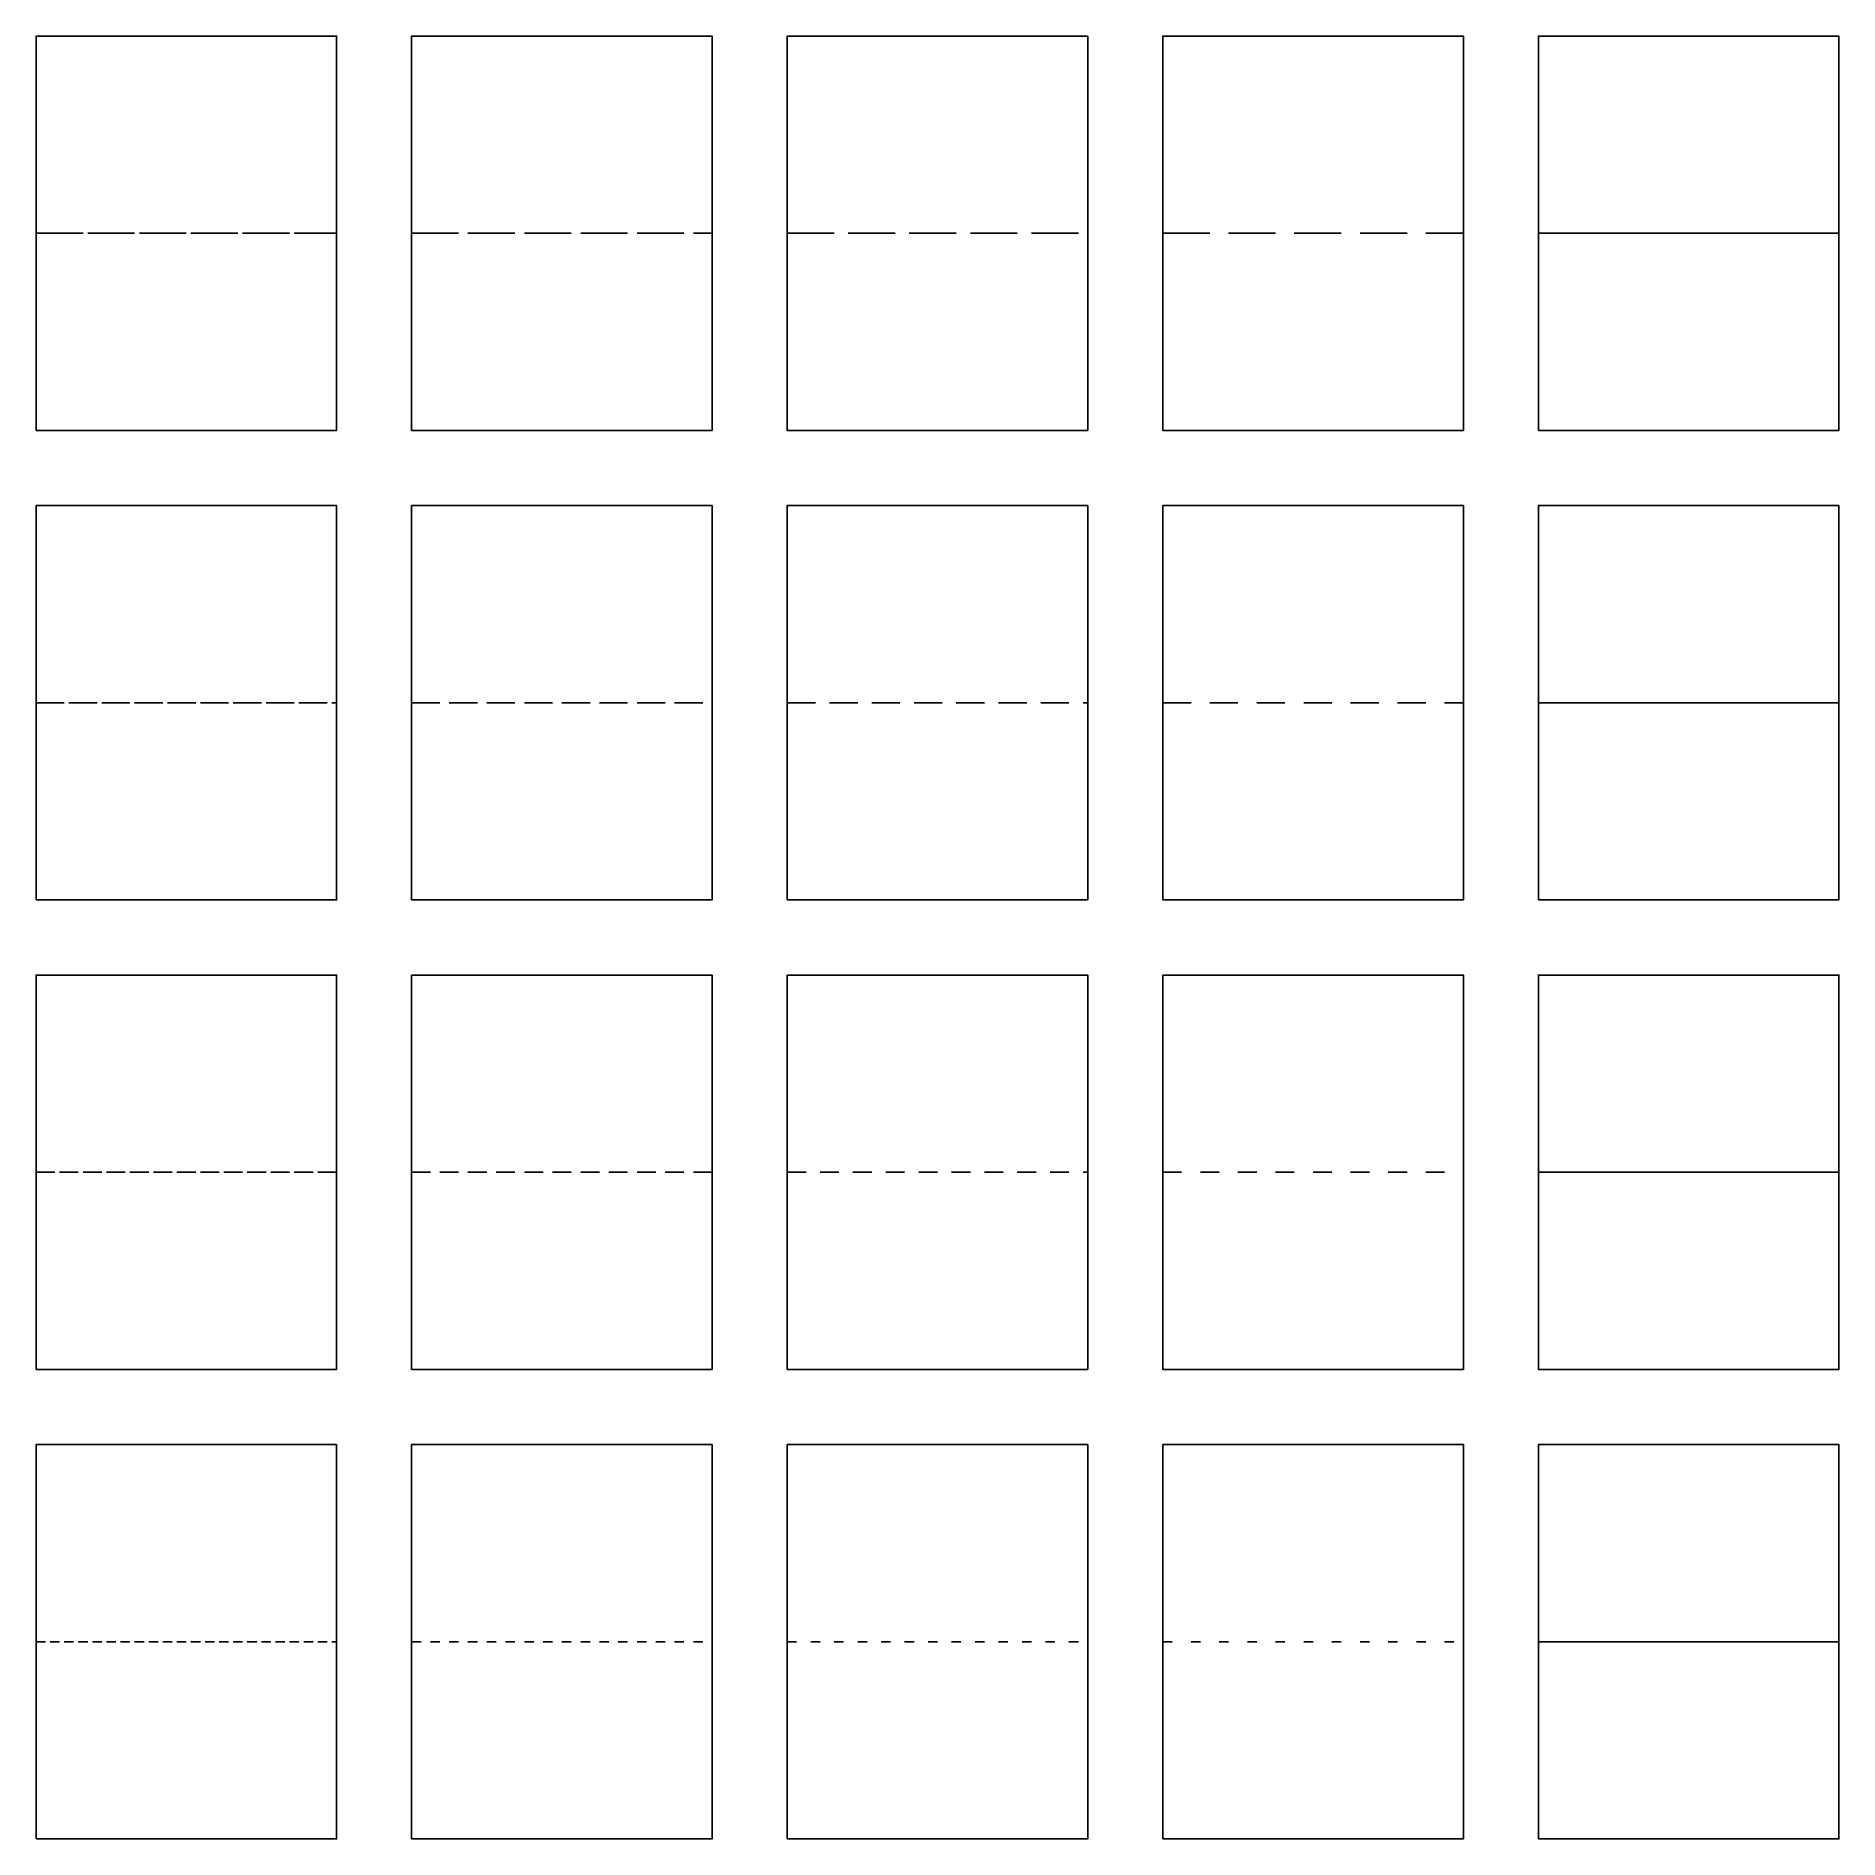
# Model space of a CAD drawing. Header units: metres. Extents: x 26 to 218, y 30 to 222.
import ezdxf

# ---------------------------------------------------------------- set-up
doc = ezdxf.new("R2010")
doc.units = ezdxf.units.M

msp = doc.modelspace()

# ---------------------------------------------------------------- linework, layer by layer
at = {"layer": 'CUT'}
for points in [[(26, 180), (58, 180), (58, 222), (26, 222)], [(66, 180), (98, 180), (98, 222), (66, 222)], [(106, 180), (138, 180), (138, 222), (106, 222)], [(146, 180), (178, 180), (178, 222), (146, 222)], [(186, 180), (218, 180), (218, 222), (186, 222)], [(26, 130), (58, 130), (58, 172), (26, 172)], [(66, 130), (98, 130), (98, 172), (66, 172)], [(106, 130), (138, 130), (138, 172), (106, 172)], [(146, 130), (178, 130), (178, 172), (146, 172)], [(186, 130), (218, 130), (218, 172), (186, 172)], [(26, 80), (58, 80), (58, 122), (26, 122)], [(66, 80), (98, 80), (98, 122), (66, 122)], [(106, 80), (138, 80), (138, 122), (106, 122)], [(146, 80), (178, 80), (178, 122), (146, 122)], [(186, 80), (218, 80), (218, 122), (186, 122)], [(26, 30), (58, 30), (58, 72), (26, 72)], [(66, 30), (98, 30), (98, 72), (66, 72)], [(106, 30), (138, 30), (138, 72), (106, 72)], [(146, 30), (178, 30), (178, 72), (146, 72)], [(186, 30), (218, 30), (218, 72), (186, 72)]]:
    msp.add_lwpolyline(points, close=True, dxfattribs=at)
at = {"layer": 'SCORE'}
for p, q in [((26, 201), (31, 201)), ((31.5, 201), (36.5, 201)), ((37, 201), (42, 201)), ((42.5, 201), (47.5, 201)), ((48, 201), (53, 201)), ((53.5, 201), (58, 201)), ((66, 201), (71, 201)), ((72, 201), (77, 201)), ((78, 201), (83, 201)), ((84, 201), (89, 201)), ((90, 201), (95, 201)), ((96, 201), (98, 201)), ((106, 201), (111, 201)), ((112.5, 201), (117.5, 201)), ((119, 201), (124, 201)), ((125.5, 201), (130.5, 201)), ((132, 201), (137, 201)), ((146, 201), (151, 201)), ((153, 201), (158, 201)), ((160, 201), (165, 201)), ((167, 201), (172, 201)), ((174, 201), (178, 201)), ((186, 201), (218, 201)), ((26, 151), (29, 151)), ((29.5, 151), (32.5, 151)), ((33, 151), (36, 151)), ((36.5, 151), (39.5, 151)), ((40, 151), (43, 151)), ((43.5, 151), (46.5, 151)), ((47, 151), (50, 151)), ((50.5, 151), (53.5, 151)), ((54, 151), (57, 151)), ((57.5, 151), (58, 151)), ((66, 151), (69, 151)), ((70, 151), (73, 151)), ((74, 151), (77, 151)), ((78, 151), (81, 151)), ((82, 151), (85, 151)), ((86, 151), (89, 151)), ((90, 151), (93, 151)), ((94, 151), (97, 151)), ((106, 151), (109, 151)), ((110.5, 151), (113.5, 151)), ((115, 151), (118, 151)), ((119.5, 151), (122.5, 151)), ((124, 151), (127, 151)), ((128.5, 151), (131.5, 151)), ((133, 151), (136, 151)), ((137.5, 151), (138, 151)), ((146, 151), (149, 151)), ((151, 151), (154, 151)), ((156, 151), (159, 151)), ((161, 151), (164, 151)), ((166, 151), (169, 151)), ((171, 151), (174, 151)), ((176, 151), (178, 151)), ((186, 151), (218, 151)), ((26, 101), (28, 101)), ((28.5, 101), (30.5, 101)), ((31, 101), (33, 101)), ((33.5, 101), (35.5, 101)), ((36, 101), (38, 101)), ((38.5, 101), (40.5, 101)), ((41, 101), (43, 101)), ((43.5, 101), (45.5, 101)), ((46, 101), (48, 101)), ((48.5, 101), (50.5, 101)), ((51, 101), (53, 101)), ((53.5, 101), (55.5, 101)), ((56, 101), (58, 101)), ((66, 101), (68, 101)), ((69, 101), (71, 101)), ((72, 101), (74, 101)), ((75, 101), (77, 101)), ((78, 101), (80, 101)), ((81, 101), (83, 101)), ((84, 101), (86, 101)), ((87, 101), (89, 101)), ((90, 101), (92, 101)), ((93, 101), (95, 101)), ((96, 101), (98, 101)), ((106, 101), (108, 101)), ((109.5, 101), (111.5, 101)), ((113, 101), (115, 101)), ((116.5, 101), (118.5, 101)), ((120, 101), (122, 101)), ((123.5, 101), (125.5, 101)), ((127, 101), (129, 101)), ((130.5, 101), (132.5, 101)), ((134, 101), (136, 101)), ((137.5, 101), (138, 101)), ((146, 101), (148, 101)), ((150, 101), (152, 101)), ((154, 101), (156, 101)), ((158, 101), (160, 101)), ((162, 101), (164, 101)), ((166, 101), (168, 101)), ((170, 101), (172, 101)), ((174, 101), (176, 101)), ((186, 101), (218, 101)), ((26, 51), (27, 51)), ((27.5, 51), (28.5, 51)), ((29, 51), (30, 51)), ((30.5, 51), (31.5, 51)), ((32, 51), (33, 51)), ((33.5, 51), (34.5, 51)), ((35, 51), (36, 51)), ((36.5, 51), (37.5, 51)), ((38, 51), (39, 51)), ((39.5, 51), (40.5, 51)), ((41, 51), (42, 51)), ((42.5, 51), (43.5, 51)), ((44, 51), (45, 51)), ((45.5, 51), (46.5, 51)), ((47, 51), (48, 51)), ((48.5, 51), (49.5, 51)), ((50, 51), (51, 51)), ((51.5, 51), (52.5, 51)), ((53, 51), (54, 51)), ((54.5, 51), (55.5, 51)), ((56, 51), (57, 51)), ((57.5, 51), (58, 51)), ((66, 51), (67, 51)), ((68, 51), (69, 51)), ((70, 51), (71, 51)), ((72, 51), (73, 51)), ((74, 51), (75, 51)), ((76, 51), (77, 51)), ((78, 51), (79, 51)), ((80, 51), (81, 51)), ((82, 51), (83, 51)), ((84, 51), (85, 51)), ((86, 51), (87, 51)), ((88, 51), (89, 51)), ((90, 51), (91, 51)), ((92, 51), (93, 51)), ((94, 51), (95, 51)), ((96, 51), (97, 51)), ((106, 51), (107, 51)), ((108.5, 51), (109.5, 51)), ((111, 51), (112, 51)), ((113.5, 51), (114.5, 51)), ((116, 51), (117, 51)), ((118.5, 51), (119.5, 51)), ((121, 51), (122, 51)), ((123.5, 51), (124.5, 51)), ((126, 51), (127, 51)), ((128.5, 51), (129.5, 51)), ((131, 51), (132, 51)), ((133.5, 51), (134.5, 51)), ((136, 51), (137, 51)), ((146, 51), (147, 51)), ((149, 51), (150, 51)), ((152, 51), (153, 51)), ((155, 51), (156, 51)), ((158, 51), (159, 51)), ((161, 51), (162, 51)), ((164, 51), (165, 51)), ((167, 51), (168, 51)), ((170, 51), (171, 51)), ((173, 51), (174, 51)), ((176, 51), (177, 51)), ((186, 51), (218, 51))]:
    msp.add_line(p, q, dxfattribs=at)

doc.saveas('drawing.dxf')
